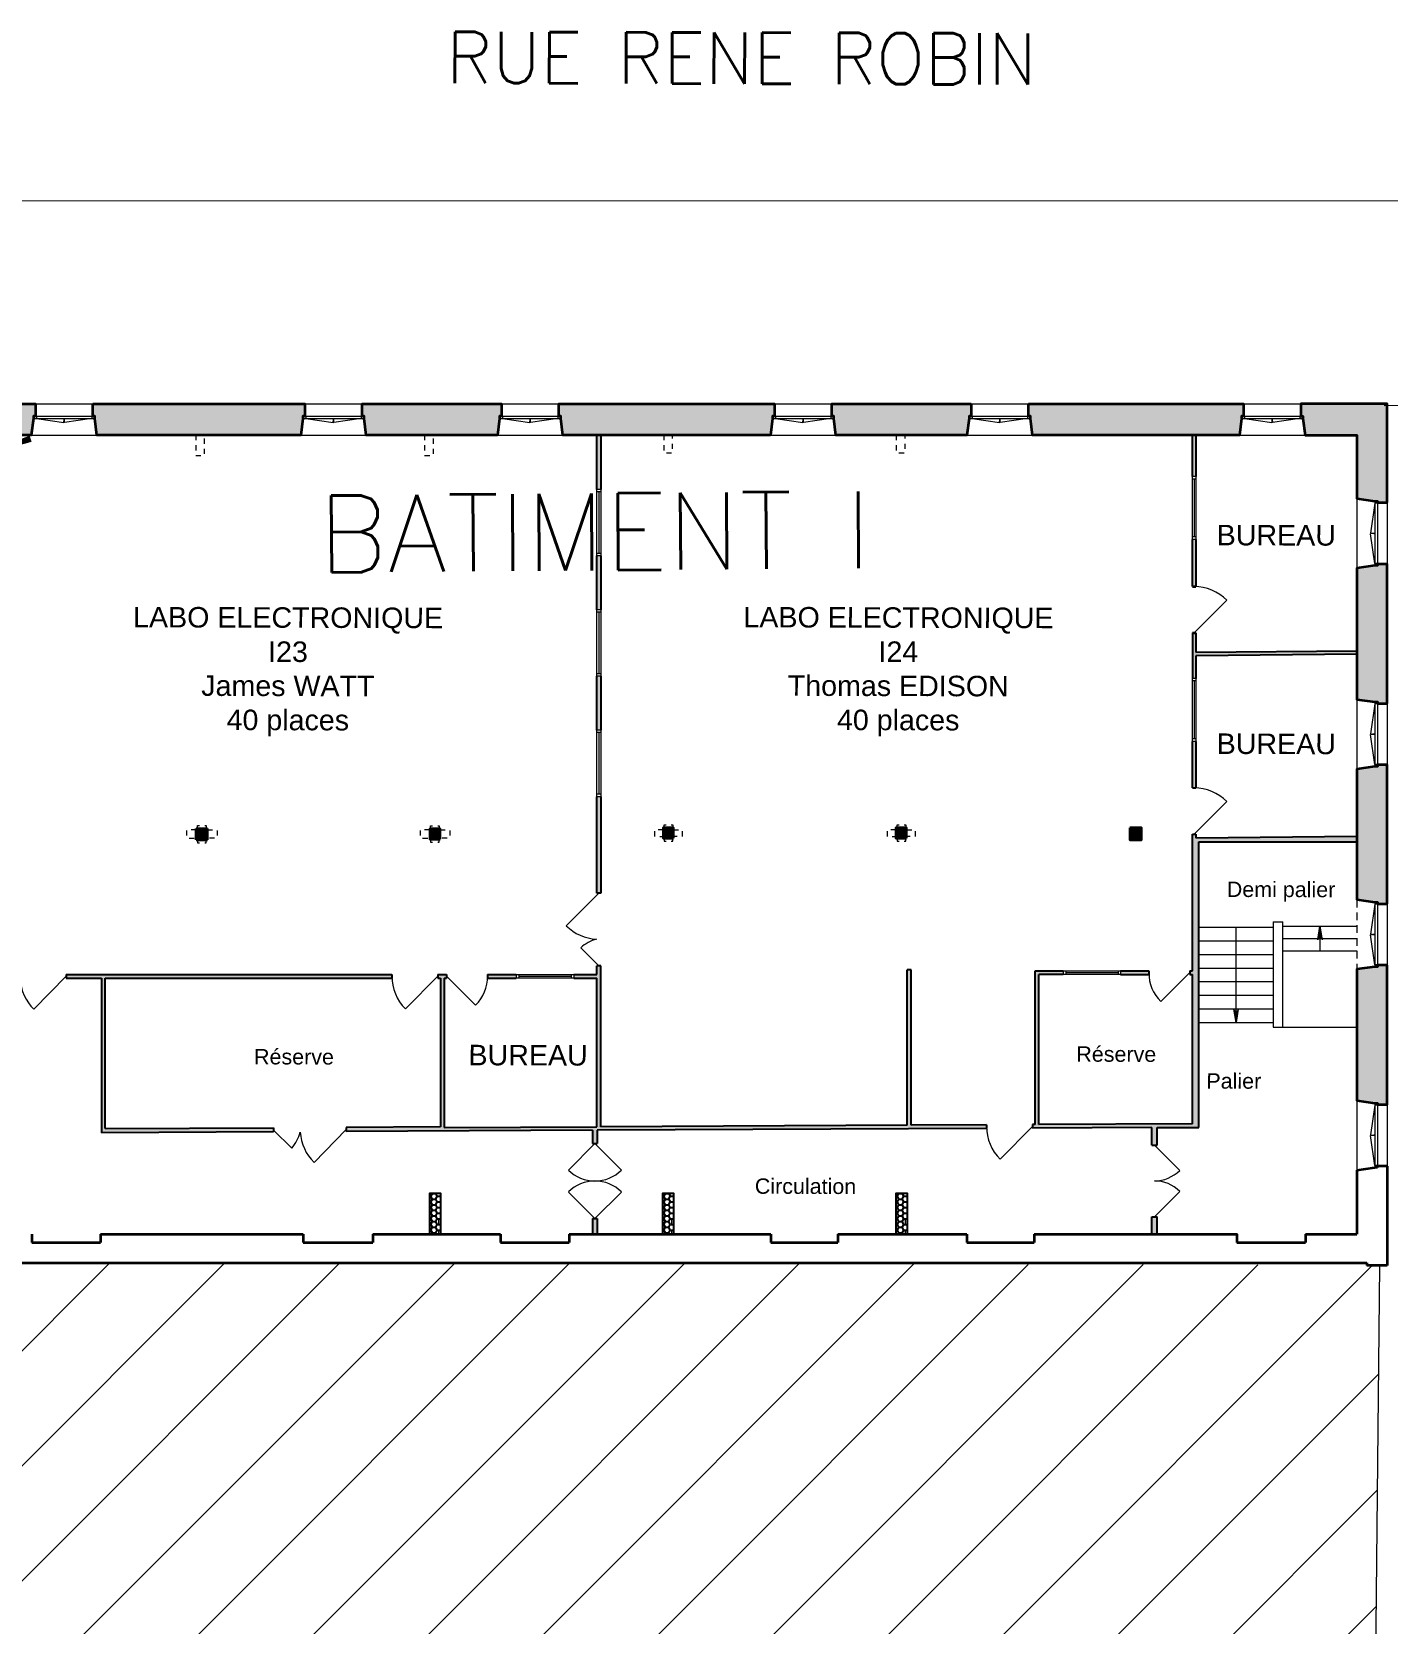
# Model space of a CAD drawing. Extents: x 11546 to 11685, y 7742 to 7835.
# Drawn here: x 11610.56 to 11637.05, y 7803.63 to 7834.71 of the extents above; entities that cross this region are included whole.
import ezdxf
from ezdxf.enums import TextEntityAlignment as Align

# ---------------------------------------------------------------- set-up
doc = ezdxf.new("R2010")
doc.units = 0
doc.linetypes.add('CACHE', pattern=[0.375, 0.25, -0.125])
doc.linetypes.add('TIRET-COURT', pattern=[0.25, 0.15, -0.1])
doc.layers.get('0').update_dxf_attribs({"color": 50, "linetype": 'CONTINUOUS'})
for name, color, linetype, lineweight in [('Ar0-Hatch1', 1, 'CONTINUOUS', 5), ('Ar0-Texte1', 144, 'CONTINUOUS', 15), ('Ar0-Texte2', 6, 'CONTINUOUS', 15), ('Ar2-Maçon', 7, 'CONTINUOUS', 35), ('Ar2-Vue-FIN', 9, 'CONTINUOUS', 9), ('Ar6-Cloison', 3, 'CONTINUOUS', 25), ('Ar7-Menuiserie', 4, 'CONTINUOUS', 9), ('Ar7-Porte', 4, 'CONTINUOUS', 9)]:
    doc.layers.add(name, color=color, linetype=linetype, lineweight=lineweight)
doc.layers.add('LYTV_PROJET', color=11, linetype='CONTINUOUS')
doc.layers.get('0').off()
doc.styles.add('arial', font='arial.ttf', dxfattribs={"width": 0.9999})
doc.styles.get("Standard").update_dxf_attribs({"font": 'romans.shx'})

# ---------------------------------------------------------------- blocks, each defined once
blk = doc.blocks.new('*U11')
blk.add_lwpolyline([(0.15, 0.05, 1.26, 0.885, 0), (-3.64, -1.21, 0.885, 0.506, 0), (-3.64, 0.05, 0.506, 0.126, 0), (-8.84, -1.49, 0.126, 1.26, 0), (-5.93, -0.63, 1.26, 1.26, 0)], format="xyseb")

msp = doc.modelspace()

# ---------------------------------------------------------------- hatches: boundary and pattern name
at = {"layer": 'Ar0-Hatch1'}
for points in [[(11608.974, 7826.839), (11608.974, 7826.489), (11609.504, 7826.489), (11609.504, 7826.409), (11609.574, 7826.409), (11609.574, 7826.839), (11610.554, 7826.839), (11610.594, 7827.159), (11610.594, 7827.209), (11610.634, 7827.209), (11610.634, 7827.449), (11607.844, 7827.449), (11607.844, 7827.209), (11607.884, 7827.209), (11607.884, 7827.159), (11607.924, 7826.839)], [(11615.814, 7826.839), (11615.854, 7827.159), (11615.854, 7827.209), (11615.894, 7827.209), (11615.894, 7827.449), (11611.754, 7827.449), (11611.754, 7827.209), (11611.794, 7827.209), (11611.794, 7827.159), (11611.834, 7826.839)], [(11619.654, 7826.839), (11619.694, 7827.159), (11619.694, 7827.209), (11619.734, 7827.209), (11619.734, 7827.449), (11617.014, 7827.449), (11617.014, 7827.209), (11617.054, 7827.209), (11617.054, 7827.159), (11617.094, 7826.839)], [(11624.984, 7826.839), (11625.024, 7827.159), (11625.024, 7827.209), (11625.064, 7827.209), (11625.064, 7827.449), (11620.854, 7827.449), (11620.854, 7827.209), (11620.894, 7827.209), (11620.894, 7827.159), (11620.934, 7826.839), (11621.594, 7826.839), (11621.594, 7825.779), (11621.674, 7825.779), (11621.674, 7826.839)], [(11628.824, 7826.839), (11628.864, 7827.159), (11628.864, 7827.209), (11628.904, 7827.209), (11628.904, 7827.449), (11626.184, 7827.449), (11626.184, 7827.209), (11626.224, 7827.209), (11626.224, 7827.159), (11626.264, 7826.839)], [(11633.224, 7826.839), (11633.224, 7826.029), (11633.294, 7826.029), (11633.294, 7826.839), (11634.144, 7826.839), (11634.184, 7827.159), (11634.184, 7827.209), (11634.224, 7827.209), (11634.224, 7827.449), (11630.024, 7827.449), (11630.024, 7827.209), (11630.064, 7827.209), (11630.064, 7827.159), (11630.104, 7826.839)], [(11636.787, 7825.549), (11636.837, 7825.549), (11636.837, 7825.519), (11637.027, 7825.519), (11637.027, 7827.449), (11635.344, 7827.449), (11635.344, 7827.209), (11635.384, 7827.209), (11635.384, 7827.159), (11635.424, 7826.839), (11636.434, 7826.839), (11636.434, 7825.599)], [(11633.295, 7823.879), (11633.294, 7824.799), (11633.224, 7824.799), (11633.225, 7823.879)], [(11621.674, 7823.429), (11621.674, 7824.479), (11621.594, 7824.479), (11621.594, 7823.429)], [(11636.787, 7821.629), (11636.837, 7821.629), (11636.837, 7821.599), (11637.027, 7821.599), (11637.027, 7824.319), (11636.837, 7824.319), (11636.837, 7824.289), (11636.787, 7824.289), (11636.434, 7824.239), (11636.434, 7821.679)], [(11633.294, 7822.089), (11633.295, 7822.529), (11636.434, 7822.559), (11636.434, 7822.629), (11633.295, 7822.599), (11633.295, 7822.979), (11633.225, 7822.979), (11633.224, 7822.089), (11633.224, 7822.089)], [(11621.674, 7821.079), (11621.674, 7822.129), (11621.594, 7822.129), (11621.594, 7821.079)], [(11633.294, 7819.949), (11633.294, 7820.859), (11633.224, 7820.859), (11633.224, 7819.949)], [(11636.787, 7817.719), (11636.837, 7817.719), (11636.837, 7817.689), (11637.027, 7817.689), (11637.027, 7820.399), (11636.837, 7820.399), (11636.837, 7820.369), (11636.787, 7820.369), (11636.434, 7820.319), (11636.434, 7819.009), (11633.294, 7818.979), (11633.294, 7819.049), (11633.224, 7819.049), (11633.224, 7816.379), (11633.174, 7816.379), (11633.174, 7816.309), (11633.224, 7816.309), (11633.224, 7813.393), (11630.224, 7813.378), (11630.224, 7816.309), (11630.704, 7816.309), (11630.704, 7816.379), (11630.154, 7816.379), (11630.154, 7813.378), (11630.104, 7813.378), (11630.105, 7813.308), (11632.434, 7813.319), (11632.434, 7812.979), (11632.534, 7812.979), (11632.534, 7813.319), (11633.354, 7813.319), (11633.354, 7818.899), (11636.434, 7818.899), (11636.434, 7817.769)], [(11621.674, 7817.897), (11621.674, 7819.779), (11621.594, 7819.779), (11621.594, 7817.897)], [(11623.094, 7818.969), (11623.094, 7819.169), (11622.894, 7819.169), (11622.894, 7818.969)], [(11627.644, 7818.969), (11627.644, 7819.169), (11627.434, 7819.169), (11627.434, 7818.969)], [(11632.234, 7818.939), (11632.234, 7819.169), (11632.004, 7819.169), (11632.004, 7818.939)], [(11613.994, 7818.939), (11613.994, 7819.159), (11613.774, 7819.159), (11613.774, 7818.939)], [(11618.534, 7818.949), (11618.534, 7819.149), (11618.334, 7819.149), (11618.334, 7818.949)], [(11621.604, 7813.006), (11621.604, 7813.266), (11629.205, 7813.303), (11629.204, 7813.373), (11627.734, 7813.366), (11627.734, 7816.396), (11627.654, 7816.396), (11627.654, 7813.366), (11621.674, 7813.337), (11621.674, 7816.477), (11621.594, 7816.477), (11621.594, 7816.309), (11621.144, 7816.309), (11621.144, 7816.239), (11621.594, 7816.239), (11621.594, 7813.336), (11618.614, 7813.322), (11618.614, 7816.239), (11618.664, 7816.239), (11618.664, 7816.309), (11618.494, 7816.309), (11618.494, 7816.239), (11618.544, 7816.239), (11618.544, 7813.331), (11616.704, 7813.323), (11616.705, 7813.243), (11621.514, 7813.266), (11621.514, 7813.006)], [(11632.374, 7816.309), (11632.374, 7816.379), (11631.824, 7816.379), (11631.824, 7816.309)], [(11636.787, 7813.799), (11636.837, 7813.799), (11636.837, 7813.769), (11637.027, 7813.769), (11637.027, 7816.489), (11636.837, 7816.489), (11636.837, 7816.459), (11636.787, 7816.459), (11636.434, 7816.409), (11636.434, 7813.849)], [(11615.285, 7813.236), (11615.284, 7813.316), (11611.994, 7813.3), (11611.994, 7816.239), (11617.594, 7816.239), (11617.594, 7816.309), (11611.234, 7816.309), (11611.234, 7816.239), (11611.924, 7816.239), (11611.924, 7813.219)], [(11620.024, 7816.239), (11620.024, 7816.309), (11619.464, 7816.309), (11619.464, 7816.239)]]:
    msp.add_hatch(color=256, dxfattribs=at).paths.add_polyline_path(points)
h = msp.add_hatch(color=256, dxfattribs=at)
h.dxf.hatch_style = 1
h.paths.add_polyline_path([(11632.534, 7811.579), (11632.434, 7811.579), (11632.434, 7811.239), (11632.534, 7811.239)])
h.paths.add_polyline_path([(11621.604, 7811.546), (11621.514, 7811.546), (11621.514, 7811.239), (11621.604, 7811.239)])
at = {"layer": 'Ar2-Vue-FIN'}
h = msp.add_hatch(color=256, dxfattribs=at)
h.paths.add_polyline_path([(11635.714, 7817.249), (11635.712, 7817.026), (11635.714, 7817.029), (11635.756, 7816.987)])
h.paths.add_polyline_path([(11635.714, 7817.249), (11635.672, 7816.987), (11635.712, 7817.026)])
h = msp.add_hatch(color=256, dxfattribs=at)
h.paths.add_polyline_path([(11634.079, 7815.369), (11634.081, 7815.592), (11634.079, 7815.59), (11634.037, 7815.632)])
h.paths.add_polyline_path([(11634.079, 7815.369), (11634.121, 7815.632), (11634.081, 7815.592)])
h = msp.add_hatch(dxfattribs=at)
h.set_pattern_fill('ANSI31', color=256, scale=0.5, angle=504.8435, style=0)
h.set_pattern_definition([(45, (11621.4753, 7813.3294), (-1.12253, 1.12253), [])])
h.paths.add_polyline_path([(11636.59, 7781.764), (11636.879, 7810.64), (11604.284, 7810.679), (11604.236, 7804.892), (11600.604, 7804.892), (11600.604, 7774.814), (11601.078, 7774.814), (11631.367, 7774.814), (11631.367, 7775.054), (11630.507, 7775.054), (11630.507, 7775.874), (11631.367, 7775.874), (11631.367, 7776.224), (11632.547, 7776.224), (11632.547, 7775.664), (11633.22, 7775.664), (11633.22, 7781.764)])
h.paths.add_polyline_path([(11630.25, 7775.793), (11630.505, 7775.793), (11630.505, 7775.07), (11630.25, 7775.07)], flags=16)
h.paths.add_polyline_path([(11630.057, 7775.862), (11630.312, 7775.862), (11630.311, 7775.046), (11630.056, 7775.046)], flags=16)
h.paths.add_polyline_path([(11609.955, 7776.251), (11610.38, 7776.251), (11610.38, 7775.818), (11609.955, 7775.818)], flags=16)
h.paths.add_polyline_path([(11617.812, 7808.346), (11617.805, 7808.726), (11617.974, 7808.721), (11617.981, 7808.341)], flags=16)
at = {"layer": 'LYTV_PROJET'}
h = msp.add_hatch(dxfattribs=at)
h.set_pattern_fill('HONEY', color=256, scale=0.02, angle=504.8435, style=0)
h.set_pattern_definition([(360, (11612.38529, 7813.299394), (0.09525, 0.0549926), [0.0635, -0.127]), (120, (11612.38529, 7813.299394), (-0.09525, 0.0549926), [0.0635, -0.127]), (60, (11612.38529, 7813.299394), (1e-08, 0.1099852), [-0.127, 0.0635])])
h.paths.add_polyline_path([(11618.334, 7811.239), (11618.334, 7812.039), (11618.544, 7812.039), (11618.544, 7811.239)])
h = msp.add_hatch(dxfattribs=at)
h.set_pattern_fill('HONEY', color=256, scale=0.02, angle=504.8435, style=0)
h.set_pattern_definition([(360, (11616.93529, 7813.299394), (0.09525, 0.0549926), [0.0635, -0.127]), (120, (11616.93529, 7813.299394), (-0.09525, 0.0549926), [0.0635, -0.127]), (60, (11616.93529, 7813.299394), (1e-08, 0.1099852), [-0.127, 0.0635])])
h.paths.add_polyline_path([(11622.884, 7811.239), (11622.884, 7812.039), (11623.094, 7812.039), (11623.094, 7811.239)])
h = msp.add_hatch(dxfattribs=at)
h.set_pattern_fill('HONEY', color=256, scale=0.02, angle=504.8435, style=0)
h.set_pattern_definition([(360, (11621.49529, 7813.299394), (0.09525, 0.0549926), [0.0635, -0.127]), (120, (11621.49529, 7813.299394), (-0.09525, 0.0549926), [0.0635, -0.127]), (60, (11621.49529, 7813.299394), (1e-08, 0.1099852), [-0.127, 0.0635])])
h.paths.add_polyline_path([(11627.444, 7811.239), (11627.444, 7812.039), (11627.654, 7812.039), (11627.654, 7811.239)])

# ---------------------------------------------------------------- linework, layer by layer
at = {"layer": 'Ar2-Maçon'}
for p, q in [((11613.774, 7819.159), (11613.994, 7819.159)), ((11613.774, 7818.939), (11613.994, 7818.939)), ((11636.837, 7812.539), (11636.787, 7812.539)), ((11636.837, 7812.569), (11636.837, 7812.539)), ((11637.027, 7812.569), (11637.027, 7810.628)), ((11610.564, 7811.239), (11610.564, 7811.079)), ((11611.904, 7811.239), (11611.904, 7811.079)), ((11611.904, 7811.239), (11615.864, 7811.239)), ((11615.864, 7811.239), (11615.864, 7811.079)), ((11617.224, 7811.239), (11617.224, 7811.079)), ((11617.224, 7811.239), (11619.714, 7811.239)), ((11619.714, 7811.239), (11619.714, 7811.079)), ((11621.054, 7811.239), (11624.994, 7811.239)), ((11621.054, 7811.239), (11621.054, 7811.079)), ((11626.304, 7811.239), (11628.824, 7811.239)), ((11610.564, 7811.079), (11611.904, 7811.079)), ((11615.864, 7811.079), (11617.224, 7811.079)), ((11619.714, 7811.079), (11621.054, 7811.079)), ((11624.994, 7811.079), (11626.304, 7811.079)), ((11628.824, 7811.079), (11630.134, 7811.079)), ((11634.094, 7811.079), (11635.434, 7811.079)), ((11604.284, 7810.679), (11636.629, 7810.679)), ((11636.629, 7810.679), (11636.629, 7810.628)), ((11637.027, 7810.628), (11636.629, 7810.628))]:
    msp.add_line(p, q, dxfattribs=at)
at = {"layer": 'Ar2-Maçon', "flags": 128}
for points in [[(11609.504, 7826.409), (11609.504, 7826.489), (11608.974, 7826.489), (11608.974, 7826.839), (11607.924, 7826.839), (11607.884, 7827.159), (11607.884, 7827.209), (11607.844, 7827.209), (11607.844, 7827.449), (11610.634, 7827.449), (11610.634, 7827.209), (11610.594, 7827.209), (11610.594, 7827.159), (11610.554, 7826.839), (11609.574, 7826.839), (11609.574, 7826.409), (11609.504, 7826.409)], [(11611.754, 7827.449), (11615.894, 7827.449), (11615.894, 7827.209), (11615.854, 7827.209), (11615.854, 7827.159), (11615.814, 7826.839), (11611.834, 7826.839), (11611.794, 7827.159), (11611.794, 7827.209), (11611.754, 7827.209), (11611.754, 7827.449)], [(11619.654, 7826.839), (11617.094, 7826.839), (11617.054, 7827.159), (11617.054, 7827.209), (11617.014, 7827.209), (11617.014, 7827.449), (11619.734, 7827.449), (11619.734, 7827.209), (11619.694, 7827.209), (11619.694, 7827.159), (11619.654, 7826.839)], [(11624.984, 7826.839), (11620.934, 7826.839), (11620.894, 7827.159), (11620.894, 7827.209), (11620.854, 7827.209), (11620.854, 7827.449), (11625.064, 7827.449), (11625.064, 7827.209), (11625.024, 7827.209), (11625.024, 7827.159), (11624.984, 7826.839)], [(11628.904, 7827.449), (11628.904, 7827.209), (11628.864, 7827.209), (11628.864, 7827.159), (11628.824, 7826.839), (11626.264, 7826.839), (11626.224, 7827.159), (11626.224, 7827.209), (11626.184, 7827.209), (11626.184, 7827.449), (11628.904, 7827.449)], [(11630.024, 7827.449), (11634.224, 7827.449), (11634.224, 7827.209), (11634.184, 7827.209), (11634.184, 7827.159), (11634.144, 7826.839), (11630.104, 7826.839), (11630.064, 7827.159), (11630.064, 7827.209), (11630.024, 7827.209), (11630.024, 7827.449)], [(11637.027, 7825.519), (11637.027, 7827.449), (11635.344, 7827.449), (11635.344, 7827.209), (11635.384, 7827.209), (11635.384, 7827.159), (11635.424, 7826.839), (11636.434, 7826.839), (11636.434, 7825.599), (11636.787, 7825.549), (11636.837, 7825.549), (11636.837, 7825.519), (11637.027, 7825.519)], [(11637.027, 7821.599), (11637.027, 7824.319), (11636.837, 7824.319), (11636.837, 7824.289), (11636.787, 7824.289), (11636.434, 7824.239), (11636.434, 7821.679), (11636.787, 7821.629), (11636.837, 7821.629), (11636.837, 7821.599), (11637.027, 7821.599)], [(11633.225, 7823.879), (11633.295, 7823.879)], [(11633.225, 7822.979), (11633.295, 7822.979)], [(11637.027, 7817.689), (11637.027, 7820.399), (11636.837, 7820.399), (11636.837, 7820.369), (11636.787, 7820.369), (11636.434, 7820.319), (11636.434, 7817.769), (11636.787, 7817.719), (11636.837, 7817.719), (11636.837, 7817.689), (11637.027, 7817.689)], [(11613.774, 7818.939), (11613.774, 7819.159)], [(11613.994, 7818.939), (11613.994, 7819.159)], [(11637.027, 7816.489), (11636.837, 7816.489), (11636.837, 7816.459), (11636.787, 7816.459), (11636.434, 7816.409), (11636.434, 7813.849), (11636.787, 7813.799), (11636.837, 7813.799), (11636.837, 7813.769), (11637.027, 7813.769), (11637.027, 7816.489)], [(11636.434, 7812.489), (11636.787, 7812.539)], [(11636.434, 7812.489), (11636.434, 7811.239)], [(11637.027, 7812.569), (11636.837, 7812.569)], [(11624.994, 7811.239), (11624.994, 7811.079)], [(11626.304, 7811.239), (11626.304, 7811.079)], [(11628.824, 7811.239), (11628.824, 7811.079)], [(11630.134, 7811.239), (11630.134, 7811.079)], [(11630.134, 7811.239), (11634.094, 7811.239), (11634.094, 7811.079)], [(11635.434, 7811.239), (11636.434, 7811.239)], [(11635.434, 7811.239), (11635.434, 7811.079)]]:
    msp.add_lwpolyline(points, dxfattribs=at)
for points in [[(11623.094, 7818.969), (11623.094, 7819.169), (11622.894, 7819.169), (11622.894, 7818.969), (11623.094, 7818.969)], [(11627.644, 7818.969), (11627.644, 7819.169), (11627.434, 7819.169), (11627.434, 7818.969), (11627.644, 7818.969)], [(11632.004, 7819.169), (11632.004, 7818.939), (11632.234, 7818.939), (11632.234, 7819.169)], [(11618.534, 7818.949), (11618.534, 7819.149), (11618.334, 7819.149), (11618.334, 7818.949), (11618.534, 7818.949)]]:
    msp.add_lwpolyline(points, close=True, dxfattribs=at)
at = {"layer": 'Ar2-Vue-FIN'}
for p, q in [((11685.244, 7831.416), (11558.013, 7831.395)), ((11610.634, 7827.449), (11611.754, 7827.449)), ((11615.894, 7827.449), (11617.014, 7827.449)), ((11619.734, 7827.449), (11620.854, 7827.449)), ((11625.064, 7827.449), (11626.184, 7827.449)), ((11628.904, 7827.449), (11630.024, 7827.449)), ((11634.224, 7827.449), (11635.344, 7827.449)), ((11636.968, 7827.417), (11642.331, 7827.472)), ((11610.554, 7826.839), (11611.834, 7826.839)), ((11615.814, 7826.839), (11617.094, 7826.839)), ((11619.654, 7826.839), (11620.934, 7826.839)), ((11624.984, 7826.839), (11626.264, 7826.839)), ((11628.824, 7826.839), (11630.104, 7826.839)), ((11634.144, 7826.839), (11635.424, 7826.839)), ((11636.434, 7825.599), (11636.434, 7824.239)), ((11637.027, 7825.519), (11637.027, 7824.319)), ((11636.434, 7821.679), (11636.434, 7820.319)), ((11637.027, 7821.599), (11637.027, 7820.399)), ((11637.027, 7817.689), (11637.027, 7816.489)), ((11634.804, 7817.339), (11634.804, 7815.279)), ((11634.994, 7815.279), (11634.994, 7817.339)), ((11633.354, 7817.229), (11634.804, 7817.229)), ((11634.079, 7815.369), (11634.079, 7817.229)), ((11634.994, 7817.249), (11636.434, 7817.249)), ((11634.994, 7817.009), (11636.434, 7817.009)), ((11635.714, 7817.249), (11635.672, 7816.987)), ((11635.672, 7816.987), (11635.714, 7817.249)), ((11635.714, 7817.249), (11635.714, 7816.769)), ((11635.714, 7817.249), (11635.756, 7816.987)), ((11633.354, 7816.964), (11634.804, 7816.964)), ((11633.354, 7816.699), (11634.804, 7816.699)), ((11634.994, 7816.769), (11636.434, 7816.769)), ((11633.354, 7816.434), (11634.804, 7816.434)), ((11633.354, 7816.169), (11634.804, 7816.169)), ((11633.354, 7815.904), (11634.804, 7815.904)), ((11633.354, 7815.639), (11634.804, 7815.639)), ((11634.079, 7815.369), (11634.037, 7815.632)), ((11634.079, 7815.369), (11634.121, 7815.632)), ((11634.121, 7815.632), (11634.079, 7815.369)), ((11633.354, 7815.369), (11634.804, 7815.369)), ((11634.804, 7815.279), (11634.994, 7815.279)), ((11636.434, 7813.849), (11636.434, 7812.489)), ((11637.027, 7813.769), (11637.027, 7812.569)), ((11636.879, 7810.628), (11636.59, 7781.764))]:
    msp.add_line(p, q, dxfattribs=at)
at = {"layer": 'Ar2-Vue-FIN', "linetype": 'CACHE', "ltscale": 0.2, "flags": 128}
for points in [[(11613.764, 7826.839), (11613.764, 7826.439), (11613.934, 7826.439), (11613.934, 7826.839)], [(11618.234, 7826.839), (11618.234, 7826.439), (11618.404, 7826.439), (11618.404, 7826.839)], [(11622.904, 7826.839), (11622.904, 7826.489), (11623.074, 7826.489), (11623.074, 7826.839)], [(11627.444, 7826.839), (11627.444, 7826.489), (11627.614, 7826.489), (11627.614, 7826.839)], [(11613.799, 7819.159), (11613.799, 7819.219), (11613.969, 7819.219), (11613.969, 7819.159)], [(11618.349, 7819.149), (11618.349, 7819.209), (11618.519, 7819.209), (11618.519, 7819.149)], [(11622.909, 7819.169), (11622.909, 7819.229), (11623.079, 7819.229), (11623.079, 7819.169)], [(11627.459, 7819.169), (11627.459, 7819.229), (11627.629, 7819.229), (11627.629, 7819.169)], [(11613.774, 7819.129), (11613.584, 7819.129), (11613.584, 7818.969), (11613.774, 7818.969)], [(11613.799, 7818.939), (11613.799, 7818.879), (11613.969, 7818.879), (11613.969, 7818.939)], [(11613.994, 7819.129), (11614.184, 7819.129), (11614.184, 7818.969), (11613.994, 7818.969)], [(11618.334, 7819.129), (11618.144, 7819.129), (11618.144, 7818.969), (11618.334, 7818.969)], [(11618.349, 7818.949), (11618.349, 7818.889), (11618.519, 7818.889), (11618.519, 7818.949)], [(11618.534, 7819.129), (11618.724, 7819.129), (11618.724, 7818.969), (11618.534, 7818.969)], [(11622.894, 7819.134), (11622.724, 7819.134), (11622.724, 7819.004), (11622.894, 7819.004)], [(11622.909, 7818.969), (11622.909, 7818.909), (11623.079, 7818.909), (11623.079, 7818.969)], [(11623.094, 7819.134), (11623.264, 7819.134), (11623.264, 7819.004), (11623.094, 7819.004)], [(11627.434, 7819.134), (11627.264, 7819.134), (11627.264, 7819.004), (11627.434, 7819.004)], [(11627.459, 7818.969), (11627.459, 7818.909), (11627.629, 7818.909), (11627.629, 7818.969)], [(11627.644, 7819.134), (11627.814, 7819.134), (11627.814, 7819.004), (11627.644, 7819.004)], [(11618.334, 7811.239), (11618.334, 7811.599), (11618.504, 7811.599), (11618.504, 7811.239)], [(11622.884, 7811.239), (11622.884, 7811.599), (11623.054, 7811.599), (11623.054, 7811.239)], [(11627.444, 7811.239), (11627.444, 7811.599), (11627.614, 7811.599), (11627.614, 7811.239)]]:
    msp.add_lwpolyline(points, dxfattribs=at)
at = {"layer": 'Ar2-Vue-FIN', "linetype": 'TIRET-COURT', "flags": 128}
msp.add_lwpolyline([(11636.434, 7817.769), (11636.434, 7816.409)], dxfattribs=at)
at = {"layer": 'Ar2-Vue-FIN', "flags": 128}
for points in [[(11634.804, 7817.339), (11634.994, 7817.339)], [(11634.994, 7815.279), (11636.434, 7815.279)]]:
    msp.add_lwpolyline(points, dxfattribs=at)
at = {"layer": 'Ar6-Cloison'}
for p, q in [((11633.295, 7822.529), (11633.294, 7822.089)), ((11636.435, 7822.559), (11633.295, 7822.529)), ((11633.224, 7816.379), (11633.224, 7819.049)), ((11633.294, 7819.049), (11633.294, 7818.979)), ((11633.294, 7818.979), (11636.434, 7819.009)), ((11633.354, 7813.319), (11633.354, 7818.899)), ((11621.594, 7816.309), (11621.594, 7816.477)), ((11621.674, 7813.337), (11621.674, 7816.477)), ((11627.654, 7813.366), (11627.654, 7816.396)), ((11627.734, 7813.366), (11627.734, 7816.396)), ((11630.154, 7813.378), (11630.154, 7816.379)), ((11631.824, 7816.379), (11632.374, 7816.379)), ((11633.174, 7816.379), (11633.224, 7816.379)), ((11611.924, 7816.239), (11611.924, 7813.219)), ((11611.994, 7813.3), (11611.994, 7816.239)), ((11611.994, 7816.239), (11617.594, 7816.239)), ((11618.544, 7816.239), (11618.544, 7813.331)), ((11621.594, 7813.336), (11621.594, 7816.239)), ((11630.224, 7813.378), (11630.224, 7816.309)), ((11631.824, 7816.309), (11632.374, 7816.309)), ((11633.174, 7816.309), (11633.224, 7816.309)), ((11633.224, 7813.393), (11633.224, 7816.309)), ((11611.994, 7813.3), (11615.284, 7813.316)), ((11615.284, 7813.316), (11615.285, 7813.236)), ((11618.544, 7813.331), (11616.704, 7813.323)), ((11616.704, 7813.323), (11616.705, 7813.243)), ((11618.614, 7813.322), (11621.594, 7813.336)), ((11627.654, 7813.366), (11621.674, 7813.337)), ((11629.204, 7813.373), (11627.734, 7813.366)), ((11630.154, 7813.378), (11630.104, 7813.378)), ((11633.224, 7813.393), (11630.224, 7813.378)), ((11615.285, 7813.236), (11611.924, 7813.219))]:
    msp.add_line(p, q, dxfattribs=at)
at = {"layer": 'Ar6-Cloison', "flags": 128}
for points in [[(11621.594, 7825.779), (11621.594, 7826.839)], [(11621.674, 7826.839), (11621.674, 7825.779)], [(11633.224, 7826.029), (11633.224, 7826.839)], [(11633.294, 7826.839), (11633.294, 7826.029)], [(11633.225, 7823.879), (11633.224, 7824.799)], [(11633.294, 7824.799), (11633.295, 7823.879)], [(11621.594, 7823.429), (11621.594, 7824.479)], [(11621.674, 7824.479), (11621.674, 7823.429)], [(11633.225, 7822.979), (11633.224, 7822.089)], [(11633.295, 7822.979), (11633.295, 7822.599)], [(11633.295, 7822.599), (11636.434, 7822.629)], [(11621.594, 7821.079), (11621.594, 7822.129)], [(11621.674, 7822.129), (11621.674, 7821.079)], [(11633.224, 7819.949), (11633.224, 7820.859)], [(11633.294, 7820.859), (11633.294, 7819.949)], [(11633.224, 7819.949), (11633.294, 7819.949)], [(11621.594, 7817.897), (11621.594, 7819.779)], [(11621.674, 7819.779), (11621.674, 7817.897)], [(11633.224, 7819.049), (11633.294, 7819.049)], [(11633.354, 7818.899), (11636.434, 7818.899)], [(11621.674, 7817.897), (11621.594, 7817.897)], [(11621.674, 7816.477), (11621.594, 7816.477)], [(11627.734, 7816.396), (11627.654, 7816.396)], [(11630.154, 7816.379), (11630.704, 7816.379)], [(11632.374, 7816.379), (11632.374, 7816.309)], [(11633.174, 7816.379), (11633.174, 7816.309)], [(11611.234, 7816.309), (11617.594, 7816.309)], [(11611.234, 7816.309), (11611.234, 7816.239)], [(11611.234, 7816.239), (11611.924, 7816.239)], [(11617.594, 7816.309), (11617.594, 7816.239)], [(11618.494, 7816.309), (11618.664, 7816.309)], [(11618.494, 7816.309), (11618.494, 7816.239)], [(11618.494, 7816.239), (11618.544, 7816.239)], [(11618.614, 7816.239), (11618.664, 7816.239)], [(11618.614, 7816.239), (11618.614, 7813.322)], [(11618.664, 7816.309), (11618.664, 7816.239)], [(11619.464, 7816.309), (11620.024, 7816.309)], [(11619.464, 7816.309), (11619.464, 7816.239)], [(11619.464, 7816.239), (11620.024, 7816.239)], [(11621.144, 7816.309), (11621.594, 7816.309)], [(11621.144, 7816.239), (11621.594, 7816.239)], [(11630.704, 7816.309), (11630.224, 7816.309)], [(11621.514, 7813.266), (11616.705, 7813.243)], [(11621.514, 7813.266), (11621.514, 7813.006)], [(11629.205, 7813.303), (11621.604, 7813.266)], [(11621.604, 7813.266), (11621.604, 7813.006)], [(11629.204, 7813.373), (11629.205, 7813.303)], [(11630.104, 7813.378), (11630.105, 7813.308)], [(11632.434, 7813.319), (11630.105, 7813.308)], [(11632.434, 7812.979), (11632.434, 7813.319)], [(11632.534, 7812.979), (11632.534, 7813.319)], [(11632.534, 7813.319), (11633.354, 7813.319)], [(11621.514, 7813.006), (11621.604, 7813.006)], [(11632.434, 7812.979), (11632.534, 7812.979)], [(11621.514, 7811.546), (11621.514, 7811.239)], [(11621.514, 7811.546), (11621.604, 7811.546)], [(11621.604, 7811.546), (11621.604, 7811.239)], [(11632.434, 7811.239), (11632.434, 7811.579)], [(11632.434, 7811.579), (11632.534, 7811.579)], [(11632.534, 7811.239), (11632.534, 7811.579)]]:
    msp.add_lwpolyline(points, dxfattribs=at)
at = {"layer": 'Ar7-Menuiserie'}
for p, q in [((11610.594, 7827.209), (11611.794, 7827.209)), ((11610.594, 7827.159), (11611.794, 7827.159)), ((11615.854, 7827.209), (11617.054, 7827.209)), ((11615.854, 7827.159), (11617.054, 7827.159)), ((11619.694, 7827.209), (11620.894, 7827.209)), ((11619.694, 7827.159), (11620.894, 7827.159)), ((11625.024, 7827.209), (11626.224, 7827.209)), ((11625.024, 7827.159), (11626.224, 7827.159)), ((11628.864, 7827.209), (11630.064, 7827.209)), ((11628.864, 7827.159), (11630.064, 7827.159)), ((11634.184, 7827.209), (11635.384, 7827.209)), ((11634.184, 7827.159), (11635.384, 7827.159)), ((11636.787, 7825.549), (11636.787, 7824.289)), ((11636.837, 7825.549), (11636.837, 7824.289)), ((11636.787, 7821.629), (11636.787, 7820.369)), ((11636.837, 7821.629), (11636.837, 7820.369)), ((11636.787, 7817.719), (11636.787, 7816.459)), ((11636.837, 7817.719), (11636.837, 7816.459)), ((11636.787, 7813.799), (11636.787, 7812.539)), ((11636.837, 7813.799), (11636.837, 7812.539))]:
    msp.add_line(p, q, dxfattribs=at)
at = {"layer": 'Ar7-Menuiserie', "flags": 128}
for points in [[(11610.594, 7827.209), (11610.594, 7827.159)], [(11610.654, 7827.209), (11610.654, 7827.159)], [(11611.734, 7827.209), (11611.734, 7827.159)], [(11611.794, 7827.209), (11611.794, 7827.159)], [(11615.854, 7827.209), (11615.854, 7827.159)], [(11615.914, 7827.209), (11615.914, 7827.159)], [(11616.994, 7827.209), (11616.994, 7827.159)], [(11617.054, 7827.209), (11617.054, 7827.159)], [(11619.694, 7827.209), (11619.694, 7827.159)], [(11619.754, 7827.209), (11619.754, 7827.159)], [(11620.834, 7827.209), (11620.834, 7827.159)], [(11620.894, 7827.209), (11620.894, 7827.159)], [(11625.024, 7827.209), (11625.024, 7827.159)], [(11625.084, 7827.209), (11625.084, 7827.159)], [(11626.164, 7827.209), (11626.164, 7827.159)], [(11626.224, 7827.209), (11626.224, 7827.159)], [(11628.864, 7827.209), (11628.864, 7827.159)], [(11628.924, 7827.209), (11628.924, 7827.159)], [(11630.004, 7827.209), (11630.004, 7827.159)], [(11630.064, 7827.209), (11630.064, 7827.159)], [(11634.184, 7827.209), (11634.184, 7827.159)], [(11634.244, 7827.209), (11634.244, 7827.159)], [(11635.324, 7827.209), (11635.324, 7827.159)], [(11635.384, 7827.209), (11635.384, 7827.159)], [(11633.294, 7826.029), (11633.224, 7826.029)], [(11633.224, 7824.799), (11633.224, 7826.029)], [(11633.294, 7826.029), (11633.294, 7824.799)], [(11621.674, 7825.779), (11621.594, 7825.779)], [(11621.594, 7824.479), (11621.594, 7825.779)], [(11621.674, 7825.729), (11621.594, 7825.729)], [(11621.634, 7825.729), (11621.634, 7824.529)], [(11621.674, 7825.779), (11621.674, 7824.479)], [(11633.294, 7825.979), (11633.224, 7825.979)], [(11633.259, 7825.979), (11633.259, 7824.849)], [(11636.837, 7825.549), (11636.787, 7825.549)], [(11636.837, 7825.509), (11636.787, 7825.509)], [(11633.294, 7824.849), (11633.224, 7824.849)], [(11633.294, 7824.799), (11633.224, 7824.799)], [(11621.674, 7824.529), (11621.594, 7824.529)], [(11621.674, 7824.479), (11621.594, 7824.479)], [(11636.837, 7824.329), (11636.787, 7824.329)], [(11636.837, 7824.289), (11636.787, 7824.289)], [(11621.674, 7823.429), (11621.594, 7823.429)], [(11621.594, 7822.129), (11621.594, 7823.429)], [(11621.674, 7823.379), (11621.594, 7823.379)], [(11621.634, 7823.379), (11621.634, 7822.179)], [(11621.674, 7823.429), (11621.674, 7822.129)], [(11621.674, 7822.179), (11621.594, 7822.179)], [(11621.674, 7822.129), (11621.594, 7822.129)], [(11633.294, 7822.089), (11633.224, 7822.089)], [(11633.224, 7820.859), (11633.224, 7822.089)], [(11633.294, 7822.039), (11633.224, 7822.039)], [(11633.259, 7822.039), (11633.259, 7820.909)], [(11633.294, 7822.089), (11633.294, 7820.859)], [(11636.837, 7821.629), (11636.787, 7821.629)], [(11636.837, 7821.589), (11636.787, 7821.589)], [(11621.674, 7821.079), (11621.594, 7821.079)], [(11621.594, 7819.779), (11621.594, 7821.079)], [(11621.674, 7821.079), (11621.674, 7819.779)], [(11621.674, 7821.029), (11621.594, 7821.029)], [(11621.634, 7821.029), (11621.634, 7819.829)], [(11633.294, 7820.909), (11633.224, 7820.909)], [(11633.294, 7820.859), (11633.224, 7820.859)], [(11636.837, 7820.409), (11636.787, 7820.409)], [(11636.837, 7820.369), (11636.787, 7820.369)], [(11621.674, 7819.829), (11621.594, 7819.829)], [(11621.674, 7819.779), (11621.594, 7819.779)], [(11636.837, 7817.719), (11636.787, 7817.719)], [(11636.837, 7817.679), (11636.787, 7817.679)], [(11630.704, 7816.379), (11630.704, 7816.309)], [(11630.704, 7816.379), (11631.824, 7816.379)], [(11630.754, 7816.379), (11630.754, 7816.309)], [(11631.774, 7816.379), (11631.774, 7816.309)], [(11631.824, 7816.379), (11631.824, 7816.309)], [(11636.837, 7816.499), (11636.787, 7816.499)], [(11636.837, 7816.459), (11636.787, 7816.459)], [(11620.024, 7816.309), (11620.024, 7816.239)], [(11620.024, 7816.309), (11621.144, 7816.309)], [(11621.144, 7816.239), (11620.024, 7816.239)], [(11620.074, 7816.309), (11620.074, 7816.239)], [(11620.074, 7816.274), (11621.094, 7816.274)], [(11621.094, 7816.309), (11621.094, 7816.239)], [(11621.144, 7816.309), (11621.144, 7816.239)], [(11631.824, 7816.309), (11630.704, 7816.309)], [(11630.754, 7816.344), (11631.774, 7816.344)], [(11636.837, 7813.799), (11636.787, 7813.799)], [(11636.837, 7813.759), (11636.787, 7813.759)], [(11636.837, 7812.579), (11636.787, 7812.579)], [(11636.837, 7812.539), (11636.787, 7812.539)]]:
    msp.add_lwpolyline(points, dxfattribs=at)
at = {"layer": 'Ar7-Menuiserie'}
for points in [[(11610.654, 7827.159), (11611.189, 7827.081)], [(11611.734, 7827.159), (11611.2, 7827.081)], [(11615.914, 7827.159), (11616.449, 7827.081)], [(11616.994, 7827.159), (11616.46, 7827.081)], [(11619.754, 7827.159), (11620.289, 7827.081)], [(11620.834, 7827.159), (11620.3, 7827.081)], [(11625.084, 7827.159), (11625.619, 7827.081)], [(11626.164, 7827.159), (11625.63, 7827.081)], [(11628.924, 7827.159), (11629.459, 7827.081)], [(11630.004, 7827.159), (11629.47, 7827.081)], [(11634.244, 7827.159), (11634.779, 7827.081)], [(11635.324, 7827.159), (11634.79, 7827.081)], [(11636.787, 7825.509), (11636.702, 7824.925)], [(11636.787, 7824.329), (11636.702, 7824.913)], [(11636.787, 7821.589), (11636.702, 7821.005)], [(11636.787, 7820.409), (11636.702, 7820.993)], [(11636.787, 7817.679), (11636.702, 7817.095)], [(11636.787, 7816.499), (11636.702, 7817.083)], [(11636.787, 7813.759), (11636.702, 7813.175)], [(11636.787, 7812.579), (11636.702, 7813.163)]]:
    msp.add_lwpolyline(points, dxfattribs=at)
for centre, radius, start, end in [((11610.654, 7827.159), 0.54, 351.6824, 0), ((11611.734, 7827.159), 0.54, 180, 188.3176), ((11615.914, 7827.159), 0.54, 351.6824, 0), ((11616.994, 7827.159), 0.54, 180, 188.3176), ((11619.754, 7827.159), 0.54, 351.6824, 0), ((11620.834, 7827.159), 0.54, 180, 188.3176), ((11625.084, 7827.159), 0.54, 351.6824, 0), ((11626.164, 7827.159), 0.54, 180, 188.3176), ((11628.924, 7827.159), 0.54, 351.6824, 0), ((11630.004, 7827.159), 0.54, 180, 188.3176), ((11634.244, 7827.159), 0.54, 351.6824, 0), ((11635.324, 7827.159), 0.54, 180, 188.3176), ((11636.787, 7825.509), 0.59, 261.6824, 270), ((11636.787, 7824.329), 0.59, 90, 98.3176), ((11636.787, 7821.589), 0.59, 261.6824, 270), ((11636.787, 7820.409), 0.59, 90, 98.3176), ((11636.787, 7817.679), 0.59, 261.6824, 270), ((11636.787, 7816.499), 0.59, 90, 98.3176), ((11636.787, 7813.759), 0.59, 261.6824, 270), ((11636.787, 7812.579), 0.59, 90, 98.3176)]:
    msp.add_arc(centre, radius, start, end, dxfattribs=at)
at = {"layer": 'Ar7-Porte'}
for p, q in [((11633.26, 7822.979), (11633.897, 7823.616)), ((11633.259, 7819.049), (11633.896, 7819.686)), ((11621.634, 7817.897), (11620.998, 7817.26)), ((11621.634, 7816.477), (11621.281, 7816.83)), ((11611.234, 7816.274), (11610.604, 7815.632)), ((11618.494, 7816.274), (11617.858, 7815.638)), ((11618.664, 7816.274), (11619.23, 7815.708)), ((11633.174, 7816.344), (11632.609, 7815.778)), ((11615.284, 7813.269), (11615.641, 7812.919)), ((11616.704, 7813.283), (11616.074, 7812.64)), ((11630.104, 7813.343), (11629.471, 7812.703)), ((11621.559, 7813.006), (11621.043, 7812.49)), ((11621.559, 7813.006), (11622.075, 7812.49)), ((11632.484, 7812.979), (11632.979, 7812.484)), ((11621.559, 7811.546), (11621.043, 7812.062)), ((11621.559, 7811.546), (11622.075, 7812.062)), ((11632.484, 7811.579), (11632.979, 7812.074))]:
    msp.add_line(p, q, dxfattribs=at)
for centre, radius, start, end in [((11633.26, 7822.979), 0.9, 45, 90), ((11633.259, 7819.049), 0.9, 45, 90), ((11621.634, 7817.893), 0.897, 224.8776, 267.171), ((11621.804, 7816.235), 0.792, 105.7064, 131.3055), ((11611.231, 7816.273), 0.897, 183.3877, 225.6811), ((11618.494, 7816.274), 0.9, 180, 225), ((11618.664, 7816.274), 0.8, 315, 0), ((11633.174, 7816.344), 0.8, 180, 225), ((11630.104, 7813.343), 0.9, 180.2782, 225.2782), ((11615.041, 7813.436), 0.792, 319.2532, 344.8523), ((11616.701, 7813.282), 0.897, 183.3877, 225.6811), ((11621.559, 7813.006), 0.73, 225, 270), ((11621.559, 7813.006), 0.73, 270, 315), ((11632.484, 7812.979), 0.7, 270, 315), ((11621.559, 7811.546), 0.73, 90, 135), ((11621.559, 7811.546), 0.73, 45, 90), ((11632.484, 7811.579), 0.7, 45, 90)]:
    msp.add_arc(centre, radius, start, end, dxfattribs=at)
at = {"layer": 'LYTV_PROJET'}
for points in [[(11618.334, 7811.239), (11618.334, 7812.039), (11618.544, 7812.039), (11618.544, 7811.239)], [(11622.884, 7811.239), (11622.884, 7812.039), (11623.094, 7812.039), (11623.094, 7811.239)], [(11627.444, 7811.239), (11627.444, 7812.039), (11627.654, 7812.039), (11627.654, 7811.239)]]:
    msp.add_lwpolyline(points, close=True, dxfattribs=at)

# ---------------------------------------------------------------- block references
at = {"layer": 'Ar0-Texte1', "xscale": 0.1, "yscale": 0.1, "zscale": 0.1}
msp.add_blockref('*U11', (11610.525, 7826.762), dxfattribs=at)

# ---------------------------------------------------------------- texts
at = {"layer": 'Ar0-Texte1', "style": 'arial', "width": 0.9999}
for s, height, p in [('BUREAU', 0.4, (11634.864, 7824.883)), ('BUREAU', 0.4, (11634.864, 7820.811)), ('Demi palier', 0.3, (11634.956, 7817.969)), ('Réserve', 0.3, (11615.683, 7814.702)), ('BUREAU', 0.4, (11620.254, 7814.733)), ('Réserve', 0.3, (11631.739, 7814.754)), ('Palier', 0.3, (11634.034, 7814.229)), ('Circulation', 0.3, (11625.671, 7812.175))]:
    msp.add_text(s, height=height, rotation=359.8435, dxfattribs=at).set_placement(p, align=Align.MIDDLE_CENTER)
at = {"layer": 'Ar0-Texte1', "char_height": 0.4, "width": 6.35962, "attachment_point": 5, "rotation": 359.8435, "style": 'arial'}
for s, insert in [('{LABO ELECTRONIQUE I23\\PJames WATT\\P40 places}', (11615.565, 7822.216)), ('{LABO ELECTRONIQUE I24\\PThomas EDISON\\P40 places}', (11627.483, 7822.216))]:
    msp.add_mtext(s, dxfattribs=dict(at, insert=insert))
at = {"layer": 'Ar0-Texte2', "attachment_point": 5}
for s, insert, char_height, width, rotation in [('RUE RENE ROBIN', (11624.419, 7834.195), 1, 40, 359.8435), ('BATIMENT I', (11621.56, 7824.948), 1.5, 67.04009, 0.4562)]:
    msp.add_mtext(s, dxfattribs=dict(at, insert=insert, char_height=char_height, width=width, rotation=rotation))

doc.saveas('drawing.dxf')
